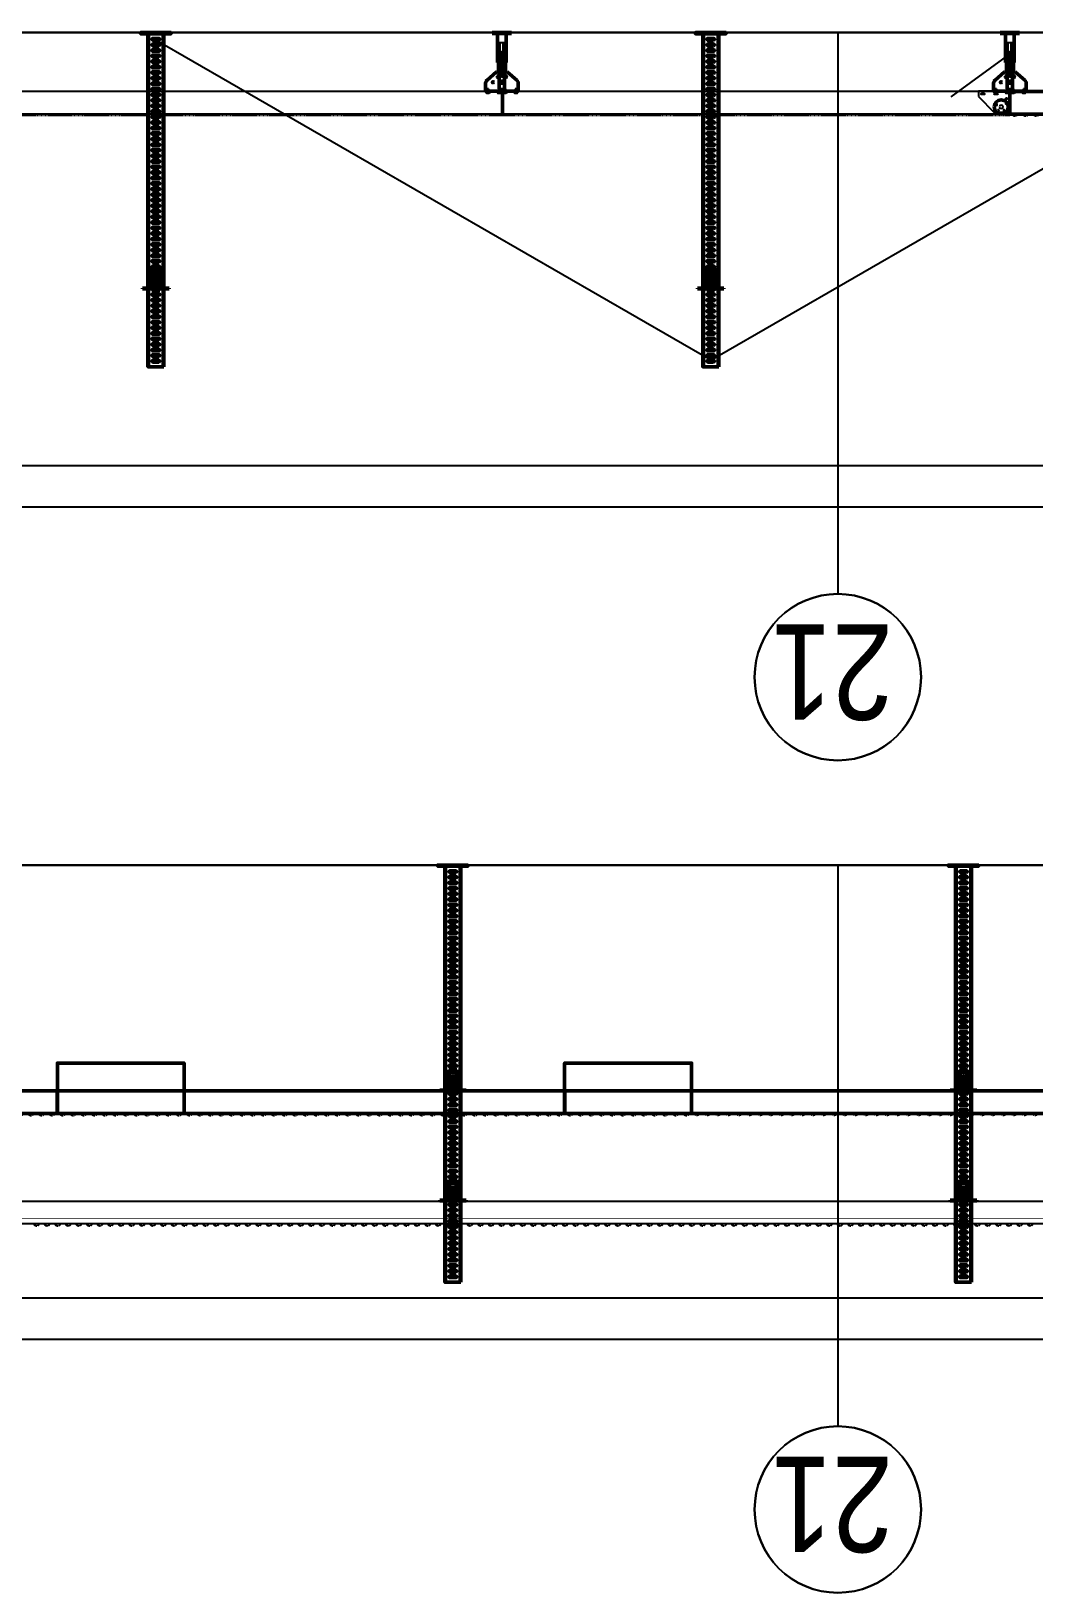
# Model space of a CAD drawing. Header units: millimetres. Extents: x 0 to 461941, y -159644 to 4828.
# Drawn here: x 214700 to 221926, y -159644 to -148388 of the extents above; entities that cross this region are included whole.
import ezdxf

# ---------------------------------------------------------------- set-up
doc = ezdxf.new("R2010")
doc.units = ezdxf.units.MM
for name, pattern in [('Xref Conv Decant Empty Tote$0$AM_ISO02W050', [7.5, 6, -1.5]), ('Xref Conv Decant In$0$AM_ISO02W050', [7.5, 6, -1.5]), ('Xref Conv Decant In$0$AM_ISO08W050', [18, 12, -1.5, 3, -1.5]), ('Xref Conv Decant In$0$AM_ISO08W050x2', [9, 6, -0.75, 1.5, -0.75]), ('Xref Conv Decant In$0$MultiDeck$0$Conveyor - Ground 940 aisles$0$HIDDEN', [9.525, 6.35, -3.175]), ('Xref Conv Decant Product Tote$0$_SBA Dash Dot - Loose', [6, 4, -1, 0, -1]), ('Xref Conv Decant Product Tote$0$AM_ISO02W050', [7.5, 6, -1.5]), ('Xref Conv Decant Product Tote$0$CENTER', [7, 4, -1, 1, -1]), ('Xref Conv Decant Product Tote$0$HIDDEN', [0.375, 0.25, -0.125]), ('Xref Conv Decant Product Tote$0$MultiDeck$0$Conveyor - Ground 940 aisles$0$HIDDEN', [9.525, 6.35, -3.175]), ('Xref Conv Decant Product Tote$0$P02582 Conveyor Elevations$0$HIDDEN', [9.525, 6.35, -3.175])]:
    doc.linetypes.add(name, pattern=pattern)
for name, color, linetype in [('AM_BOR', 4, 'Continuous'), ('Xref Conv Decant Empty Tote$0$B', 4, 'Continuous'), ('Xref Conv Decant Empty Tote$0$Conv - Empty Tote', 35, 'Continuous'), ('Xref Conv Decant Empty Tote$0$Conveyor Detail', 150, 'Continuous'), ('Xref Conv Decant Empty Tote$0$Mezz', 1, 'Continuous'), ('Xref Conv Decant In$0$MultiDeck$0$Conveyor - Ground 940 aisles$0$D', 7, 'Continuous'), ('Xref Conv Decant In$0$MultiDeck$0$Conveyor - Ground 940 aisles$0$H', 7, 'Xref Conv Decant In$0$MultiDeck$0$Conveyor - Ground 940 aisles$0$HIDDEN'), ('Xref Conv Decant In$0$P_Number1', 4, 'Continuous'), ('Xref Conv Decant Product Tote$0$B', 4, 'Continuous'), ('Xref Conv Decant Product Tote$0$MultiDeck$0$Conveyor - Ground 940 aisles$0$D', 7, 'Continuous'), ('Xref Conv Decant Product Tote$0$MultiDeck$0$Conveyor - Ground 940 aisles$0$H', 7, 'Xref Conv Decant Product Tote$0$MultiDeck$0$Conveyor - Ground 940 aisles$0$HIDDEN'), ('Xref Conv Decant Product Tote$0$P02582 Conveyor Elevations$0$Conv', 131, 'Continuous'), ('Xref Conv Decant Product Tote$0$S-GRID', 8, 'Continuous')]:
    doc.layers.add(name, color=color, linetype=linetype)
for name, color, linetype, lineweight in [('Xref Conv Decant Empty Tote$0$Hidden', 9, 'Xref Conv Decant Empty Tote$0$AM_ISO02W050', 25), ('Xref Conv Decant In$0$Center', 7, 'Xref Conv Decant In$0$AM_ISO08W050', 50), ('Xref Conv Decant In$0$Conv Decant In Out', 5, 'Continuous', 50), ('Xref Conv Decant In$0$Hidden', 9, 'Xref Conv Decant In$0$AM_ISO02W050', 25), ('Xref Conv Decant Product Tote$0$Conv- Product decant', 3, 'Continuous', 50), ('Xref Conv Decant Product Tote$0$Hidden', 9, 'Xref Conv Decant Product Tote$0$AM_ISO02W050', 25), ('Xref Conv Decant Product Tote$0$S-GRID-IDEN', 1, 'Continuous', 25)]:
    doc.layers.add(name, color=color, linetype=linetype, lineweight=lineweight)
doc.styles.add('Xref Conv Decant Product Tote$0$Arial Narrow_1', font='ARIALN.TTF', dxfattribs={"height": 688.297872})

# ---------------------------------------------------------------- blocks, each defined once
blk = doc.blocks.new('*U160')
blk.add_lwpolyline([(0, 0), (43891.2, 0), (43891.2, -163.5), (0, -163.5)], close=True)
at = {"layer": 'Xref Conv Decant Empty Tote$0$Conveyor Detail', "const_width": 5}
blk.add_lwpolyline([(0, -37), (43891.2, -37)], dxfattribs=at)
at = {"layer": 'Xref Conv Decant Empty Tote$0$Hidden', "ltscale": 5}
for centre in [(10477.5, -12), (10553.7, -12), (10629.9, -12), (10706.1, -12), (10782.3, -12), (10858.5, -12), (10934.7, -12), (11010.9, -12), (11087.1, -12), (11163.3, -12), (11239.5, -12), (11315.7, -12), (11391.9, -12), (11468.1, -12), (11544.3, -12), (11620.5, -12), (11696.7, -12), (11772.9, -12), (11849.1, -12), (11925.3, -12), (12001.5, -12), (12077.7, -12), (12153.9, -12), (12230.1, -12), (12306.3, -12), (12382.5, -12), (12458.7, -12), (12534.9, -12), (12611.1, -12), (12687.3, -12), (12763.5, -12), (12839.7, -12), (12915.9, -12), (12992.1, -12), (13068.3, -12), (13144.5, -12), (13220.7, -12), (13296.9, -12), (13373.1, -12), (13449.3, -12), (13525.5, -12), (13601.7, -12), (13677.9, -12), (13754.1, -12), (13830.3, -12), (13906.5, -12), (13982.7, -12), (14058.9, -12), (14135.1, -12), (14211.3, -12), (14287.5, -12), (14363.7, -12), (14439.9, -12), (14516.1, -12), (14592.3, -12), (14668.5, -12), (14744.7, -12), (14820.9, -12), (14897.1, -12), (14973.3, -12), (15049.5, -12), (15125.7, -12), (15201.9, -12), (15278.1, -12), (15354.3, -12), (15430.5, -12), (15506.7, -12), (15582.9, -12), (15659.1, -12), (15735.3, -12), (15811.5, -12), (15887.7, -12), (15963.9, -12), (16040.1, -12), (16116.3, -12), (16192.5, -12), (16268.7, -12), (16344.9, -12), (16421.1, -12), (16497.3, -12), (16573.5, -12), (16649.7, -12), (16725.9, -12), (16802.1, -12), (16878.3, -12), (16954.5, -12), (17030.7, -12), (17106.9, -12), (17183.1, -12), (17259.3, -12), (17335.5, -12), (17411.7, -12), (17487.9, -12), (17564.1, -12), (17640.3, -12)]:
    blk.add_arc(centre, 25, 28.6854, 151.3146, dxfattribs=at)
blk = doc.blocks.new('Xref Conv Decant Empty Tote')
at = {"layer": 'Xref Conv Decant Empty Tote$0$B'}
for p, q in [((242904, -148398), (134789, -148398)), ((242904, -154398), (134789, -154398))]:
    blk.add_line(p, q, dxfattribs=at)
at = {"layer": 'Xref Conv Decant Empty Tote$0$Conv - Empty Tote'}
for p, q in [((217748, -156821), (217748, -156985)), ((221405, -156821), (221405, -156985))]:
    blk.add_line(p, q, dxfattribs=at)
at = {"layer": 'Xref Conv Decant Empty Tote$0$Mezz'}
for points in [[(144254, -151518), (239475, -151518), (239475, -151818), (144254, -151818)], [(144254, -157518), (239475, -157518), (239475, -157818), (144254, -157818)]]:
    blk.add_lwpolyline(points, close=True, dxfattribs=at)
at = {"layer": 'Xref Conv Decant Empty Tote$0$Conv - Empty Tote', "rotation": 180}
blk.add_blockref('*U160', (232378, -156985), dxfattribs=at)
blk = doc.blocks.new('Xref Conv Decant Product Tote$0$9405 End Pulley')
blk.add_circle((-62, -52), 50.8)
at = {"layer": 'Xref Conv Decant Product Tote$0$P02582 Conveyor Elevations$0$Conv', "color": 0}
for p, q in [((-225, -126), (-112, -11)), ((0, -11), (-112, -11)), ((0, -167), (0, -11)), ((-225, -167), (-225, -126)), ((-225, -167), (0, -167)), ((-187, -140), (-202, -140)), ((-187, -150), (-202, -150)), ((-92, -140), (-107, -140)), ((-92, -150), (-107, -150))]:
    blk.add_line(p, q, dxfattribs=at)
for centre, radius in [((-97, -68), 6.5), ((-83, -27), 5), ((-62, -52), 12.7), ((-41, -27), 5)]:
    blk.add_circle(centre, radius, dxfattribs=at)
for centre, start, end in [((-202, -145), 90, 270), ((-187, -145), 270, 90), ((-107, -145), 90, 270), ((-92, -145), 270, 90)]:
    blk.add_arc(centre, 5, start, end, dxfattribs=at)
blk = doc.blocks.new('*U302')
at = {"layer": 'Xref Conv Decant Product Tote$0$Hidden', "linetype": 'Xref Conv Decant Product Tote$0$P02582 Conveyor Elevations$0$HIDDEN'}
blk.add_line((27043, 8), (0, 8), dxfattribs=at)
at = {"layer": 'Xref Conv Decant Product Tote$0$P02582 Conveyor Elevations$0$Conv', "color": 0}
blk.add_lwpolyline([(27043, -164), (0, -164), (0, 0), (27043, 0)], close=True, dxfattribs=at)
for centre in [(24, -76), (24, -111)]:
    blk.add_circle(centre, 5.5, dxfattribs=at)
at = {"xscale": -1}
blk.add_blockref('Xref Conv Decant Product Tote$0$9405 End Pulley', (0, 0), dxfattribs=at)
blk = doc.blocks.new('Xref Conv Decant Product Tote$0$Grid - Grid Head-235101')
at = {"layer": 'Xref Conv Decant Product Tote$0$S-GRID-IDEN'}
blk.add_circle((0, 600), 600, dxfattribs=at)
for start, end in [(0, 180), (180, 0)]:
    blk.add_arc((0, 600), 600, start, end, dxfattribs=at)
blk = doc.blocks.new('*U358')
blk.add_lwpolyline([(0, 0), (2438.4, 0), (2438.4, -163.5), (0, -163.5)], close=True)
at = {"layer": 'Xref Conv Decant Product Tote$0$Hidden', "ltscale": 5}
for centre in [(38.1, -12), (114.3, -12), (190.5, -12), (266.7, -12), (342.9, -12), (419.1, -12), (495.3, -12), (571.5, -12), (647.7, -12), (723.9, -12), (800.1, -12), (876.3, -12), (952.5, -12), (1028.7, -12), (1104.9, -12), (1181.1, -12), (1257.3, -12), (1333.5, -12), (1409.7, -12), (1485.9, -12), (1562.1, -12), (1638.3, -12), (1714.5, -12), (1790.7, -12), (1866.9, -12), (1943.1, -12), (2019.3, -12), (2095.5, -12), (2171.7, -12), (2247.9, -12), (2324.1, -12), (2400.3, -12)]:
    blk.add_arc(centre, 25, 28.6854, 151.3146, dxfattribs=at)
blk = doc.blocks.new('*U362')
at = {"linetype": 'Continuous'}
for p, q in [((0, 0), (0, -59)), ((0, 0), (235, 0)), ((235, 0), (235, -59)), ((79, -141), (8, -78)), ((156, -141), (227, -78)), ((79, -141), (156, -141)), ((87, -208), (149, -208)), ((87, -208), (87, -418)), ((91, -136), (91, -287)), ((103, -136), (103, -353)), ((131, -136), (131, -287)), ((143, -136), (143, -287)), ((149, -208), (149, -418)), ((188, -418), (48, -418)), ((48, -418), (48, -423)), ((188, -423), (48, -423)), ((188, -418), (188, -423))]:
    blk.add_line(p, q, dxfattribs=at)
for p, q in [((7, 7), (7, 2)), ((7, 2), (25, 2)), ((9, 9), (12, 9)), ((12, 9), (12, 2)), ((12, 9), (21, 9)), ((21, 9), (21, 2)), ((21, 9), (23, 9)), ((25, 7), (25, 2)), ((88, 7), (88, 2)), ((88, 2), (106, 2)), ((90, 9), (93, 9)), ((93, 9), (93, 2)), ((93, 9), (102, 9)), ((102, 9), (102, 2)), ((102, 9), (104, 9)), ((106, 7), (106, 2)), ((129, 7), (129, 2)), ((129, 2), (147, 2)), ((131, 9), (133, 9)), ((133, 9), (133, 2)), ((133, 9), (142, 9)), ((142, 9), (142, 2)), ((142, 9), (145, 9)), ((147, 7), (147, 2)), ((210, 7), (210, 2)), ((210, 2), (228, 2)), ((212, 9), (214, 9)), ((214, 9), (214, 2)), ((214, 9), (223, 9)), ((223, 9), (223, 2)), ((223, 9), (226, 9)), ((228, 7), (228, 2)), ((117, -109), (111, -113)), ((124, -113), (117, -109)), ((111, -113), (111, -120)), ((111, -120), (117, -124)), ((117, -124), (124, -120)), ((124, -120), (124, -113))]:
    blk.add_line(p, q)
at = {"linetype": 'Xref Conv Decant Product Tote$0$CENTER'}
for p, q in [((68, -412), (68, -433)), ((168, -412), (168, -433))]:
    blk.add_line(p, q, dxfattribs=at)
for points in [[(111, -69), (117, -73), (124, -69), (124, -62), (117, -58), (111, -62)], [(110, -225), (117, -230), (126, -225), (126, -216), (117, -211), (110, -216)], [(110, -276), (117, -281), (126, -276), (126, -267), (117, -262), (110, -267)]]:
    blk.add_lwpolyline(points, close=True)
for centre, radius in [((117, -66), 8.4), ((117, -117), 8.4), ((117, -66), 6.4), ((117, -117), 6.4), ((117, -220), 8), ((117, -271), 8)]:
    blk.add_circle(centre, radius)
at = {"linetype": 'Continuous'}
blk.add_circle((182, -66), 3.6, dxfattribs=at)
for centre, radius, start, end in [((9, 6), 2.53, 23.991, 156.009), ((16, 1), 7.86, 54.0166, 125.9834), ((23, 6), 2.53, 23.991, 156.009), ((90, 6), 2.53, 23.991, 156.009), ((97, 1), 7.86, 54.0166, 125.9834), ((104, 6), 2.53, 23.991, 156.009), ((131, 6), 2.53, 23.991, 156.009), ((138, 1), 7.86, 54.0166, 125.9834), ((145, 6), 2.53, 23.991, 156.009), ((212, 6), 2.53, 23.991, 156.009), ((219, 1), 7.86, 54.0166, 125.9834), ((226, 6), 2.53, 23.991, 156.009)]:
    blk.add_arc(centre, radius, start, end)
for centre, radius, start, end in [((25, -59), 25.4, 180, 228.2691), ((89, -105), 4.4, 45, 225), ((116, -78), 43.1, 224.5473, 271.6144), ((117, -76), 36.4, 225, 270), ((117, -76), 36.4, 270, 315), ((119, -78), 43.1, 268.3856, 315.4527), ((146, -105), 4.4, 315, 135), ((210, -59), 25.4, 311.7309, 0)]:
    blk.add_arc(centre, radius, start, end, dxfattribs=at)
at = {"layer": 'Xref Conv Decant Product Tote$0$Hidden', "linetype": 'Xref Conv Decant Product Tote$0$HIDDEN'}
for p, q in [((11, -17), (11, 2)), ((12, -18), (12, 2)), ((20, -18), (20, 2)), ((21, -17), (21, 2)), ((92, -17), (92, 2)), ((93, -18), (93, 2)), ((101, -18), (101, 2)), ((102, -17), (102, 2)), ((133, -17), (133, 2)), ((134, -18), (134, 2)), ((142, -18), (142, 2)), ((143, -17), (143, 2)), ((214, -17), (214, 2)), ((215, -18), (215, 2)), ((223, -18), (223, 2)), ((224, -17), (224, 2)), ((0, -3), (235, -3)), ((12, -18), (11, -17)), ((11, -17), (21, -17)), ((12, -18), (20, -18)), ((20, -18), (21, -17)), ((92, -17), (102, -17)), ((93, -18), (92, -17)), ((91, -18), (91, -159)), ((91, -18), (143, -18)), ((93, -18), (93, -353)), ((93, -18), (101, -18)), ((101, -18), (102, -17)), ((101, -18), (101, -353)), ((103, -18), (103, -159)), ((131, -18), (131, -159)), ((133, -17), (143, -17)), ((134, -18), (133, -17)), ((133, -18), (133, -353)), ((134, -18), (142, -18)), ((142, -18), (143, -17)), ((141, -18), (141, -353)), ((143, -18), (143, -159)), ((214, -17), (224, -17)), ((215, -18), (214, -17)), ((215, -18), (223, -18)), ((223, -18), (224, -17)), ((90, -208), (90, -418)), ((91, -128), (91, -173)), ((91, -142), (91, -353)), ((93, -128), (93, -173)), ((96, -118), (138, -118)), ((96, -120), (138, -120)), ((96, -176), (98, -176)), ((98, -178), (96, -178)), ((101, -170), (101, -173)), ((101, -170), (103, -170)), ((103, -170), (103, -173)), ((103, -142), (103, -287)), ((131, -142), (131, -353)), ((131, -170), (131, -173)), ((131, -170), (133, -170)), ((133, -170), (131, -170)), ((133, -170), (133, -173)), ((133, -170), (133, -173)), ((138, -176), (136, -176)), ((136, -178), (138, -178)), ((141, -128), (141, -173)), ((143, -128), (143, -173)), ((143, -142), (143, -353)), ((146, -208), (146, -418)), ((143, -353), (91, -353))]:
    blk.add_line(p, q, dxfattribs=at)
at = {"layer": 'Xref Conv Decant Product Tote$0$Hidden', "linetype": 'Xref Conv Decant Product Tote$0$CENTER'}
for p, q in [((16, 11), (16, -9)), ((97, -9), (97, 11)), ((97, 11), (97, -9)), ((138, -9), (138, 11)), ((219, -9), (219, 11))]:
    blk.add_line(p, q, dxfattribs=at)
at = {"layer": 'Xref Conv Decant Product Tote$0$Hidden'}
for p, q in [((16, 9), (16, -11)), ((97, 9), (97, -11)), ((138, 9), (138, -11)), ((219, 9), (219, -11))]:
    blk.add_line(p, q, dxfattribs=at)
for points in [[(7, -5), (5, -3)], [(27, -3), (5, -3)], [(25, -5), (7, -5)], [(7, -10), (7, -5)], [(23, -12), (21, -12), (12, -12), (9, -12)], [(12, -12), (12, -5)], [(21, -12), (21, -5)], [(27, -3), (25, -5)], [(25, -10), (25, -5)], [(88, -5), (86, -3)], [(108, -3), (86, -3)], [(106, -5), (88, -5)], [(88, -10), (88, -5)], [(104, -12), (102, -12), (93, -12), (90, -12)], [(93, -12), (93, -5)], [(102, -12), (102, -5)], [(108, -3), (106, -5)], [(106, -10), (106, -5)], [(129, -5), (127, -3)], [(149, -3), (127, -3)], [(147, -5), (129, -5)], [(129, -10), (129, -5)], [(145, -12), (142, -12), (133, -12), (131, -12)], [(133, -12), (133, -5)], [(142, -12), (142, -5)], [(149, -3), (147, -5)], [(147, -10), (147, -5)], [(210, -5), (208, -3)], [(230, -3), (208, -3)], [(228, -5), (210, -5)], [(210, -10), (210, -5)], [(226, -12), (223, -12), (214, -12), (212, -12)], [(214, -12), (214, -5)], [(223, -12), (223, -5)], [(230, -3), (228, -5)], [(228, -10), (228, -5)]]:
    blk.add_lwpolyline(points, dxfattribs=at)
for centre, radius, start, end in [((9, -9), 2.53, 203.991, 336.009), ((16, -4), 7.86, 234.0166, 305.9834), ((23, -9), 2.53, 203.991, 336.009), ((90, -9), 2.53, 203.991, 336.009), ((97, -4), 7.86, 234.0166, 305.9834), ((104, -9), 2.53, 203.991, 336.009), ((131, -9), 2.53, 203.991, 336.009), ((138, -4), 7.86, 234.0166, 305.9834), ((145, -9), 2.53, 203.991, 336.009), ((212, -9), 2.53, 203.991, 336.009), ((219, -4), 7.86, 234.0166, 305.9834), ((226, -9), 2.53, 203.991, 336.009)]:
    blk.add_arc(centre, radius, start, end, dxfattribs=at)
at = {"layer": 'Xref Conv Decant Product Tote$0$Hidden', "linetype": 'Xref Conv Decant Product Tote$0$HIDDEN'}
for centre, radius, start, end in [((96, -123), 5, 90, 180), ((96, -173), 5, 180, 270), ((96, -173), 5, 180, 270), ((96, -123), 3, 90, 180), ((96, -173), 3, 180, 270), ((98, -173), 3, 270, 0), ((98, -173), 5, 270, 0), ((136, -173), 5, 180, 270), ((136, -173), 3, 180, 270), ((138, -123), 5, 0, 90), ((138, -123), 3, 0, 90), ((138, -173), 5, 270, 0), ((138, -173), 3, 270, 0)]:
    blk.add_arc(centre, radius, start, end, dxfattribs=at)
blk = doc.blocks.new('Xref Conv Decant Product Tote$0$SLOT (0deg)')
blk.add_lwpolyline([(-21, 6.5, 1), (-21, -6.5), (21, -6.5, 1), (21, 6.5)], format="xyb", close=True)
blk = doc.blocks.new('*U385')
for p, q in [((-95, 19), (-30, 19)), ((-95, 19), (-95, 14)), ((-95, 14), (-30, 14)), ((-28, 28), (28, 28)), ((-28, -132), (-28, 28)), ((-24, -132), (-24, 28)), ((24, -132), (24, 28)), ((28, -132), (28, 28)), ((30, 19), (95, 19)), ((95, 14), (30, 14)), ((95, 19), (95, 14)), ((-28, -132), (28, -132))]:
    blk.add_line(p, q)
for centre in [(0, -68), (0, -118)]:
    blk.add_circle(centre, 5.5)
for centre, start, end in [((-30, 10), 0, 90), ((30, 10), 90, 180)]:
    blk.add_arc(centre, 3.2, start, end)
at = {"layer": 'Xref Conv Decant Product Tote$0$MultiDeck$0$Conveyor - Ground 940 aisles$0$D', "linetype": 'Xref Conv Decant Product Tote$0$MultiDeck$0$Conveyor - Ground 940 aisles$0$HIDDEN'}
for p, q in [((-27, 10), (-27, -2)), ((-22, 10), (-22, -1)), ((22, 10), (22, -1)), ((27, 10), (27, -2))]:
    blk.add_line(p, q, dxfattribs=at)
at = {"layer": 'Xref Conv Decant Product Tote$0$MultiDeck$0$Conveyor - Ground 940 aisles$0$D'}
for p, q in [((-2, 0), (-21, 0)), ((-1, 0), (1, 0)), ((0, 2), (0, 21)), ((0, -1), (0, 1)), ((2, 0), (21, 0)), ((-4, -68), (-8, -68)), ((-2, -68), (2, -68)), ((0, -2), (0, -21)), ((0, -64), (0, -60)), ((0, -70), (0, -66)), ((0, -72), (0, -75)), ((0, -114), (0, -111)), ((4, -68), (8, -68)), ((-4, -118), (-8, -118)), ((-2, -118), (2, -118)), ((0, -120), (0, -116)), ((0, -122), (0, -126)), ((4, -118), (8, -118))]:
    blk.add_line(p, q, dxfattribs=at)
at = {"layer": 'Xref Conv Decant Product Tote$0$MultiDeck$0$Conveyor - Ground 940 aisles$0$D', "linetype": 'Xref Conv Decant Product Tote$0$MultiDeck$0$Conveyor - Ground 940 aisles$0$HIDDEN'}
blk.add_circle((0, 0), 20, dxfattribs=at)
for centre, radius, start, end in [((-30, 10), 8.2, 0, 90), ((30, 10), 8.2, 90, 180), ((0, 0), 26.8, 183.5004, 356.4996), ((0, 0), 21.8, 183.8813, 356.1187)]:
    blk.add_arc(centre, radius, start, end, dxfattribs=at)
at = {"layer": 'Xref Conv Decant Product Tote$0$MultiDeck$0$Conveyor - Ground 940 aisles$0$H'}
for p, q in [((-89, 19), (-89, 14)), ((-64, 19), (-64, 14)), ((64, 19), (64, 14)), ((89, 19), (89, 14))]:
    blk.add_line(p, q, dxfattribs=at)
blk = doc.blocks.new('*U412')
for p, q in [((-52.5, 2408), (-52.5, 8)), ((52.5, 8), (52.5, 2408))]:
    blk.add_line(p, q)
for points in [[(-57.5, 2408), (57.5, 2408), (57.5, 8), (-57.5, 8)], [(-110, 0), (110, 0), (110, 8), (-110, 8)]]:
    blk.add_lwpolyline(points, close=True)
at = {"layer": 'Xref Conv Decant Product Tote$0$Hidden'}
for p, q in [((-90, 8), (-90, 0)), ((-76, 8), (-76, 0)), ((76, 8), (76, 0)), ((90, 8), (90, 0))]:
    blk.add_line(p, q, dxfattribs=at)
for name, p in [('Xref Conv Decant Product Tote$0$SLOT (0deg)', (0, 2368)), ('Xref Conv Decant Product Tote$0$SLOT (0deg)', (0, 2328)), ('Xref Conv Decant Product Tote$0$SLOT (0deg)', (0, 2288)), ('Xref Conv Decant Product Tote$0$SLOT (0deg)', (0, 2248)), ('Xref Conv Decant Product Tote$0$SLOT (0deg)', (0, 2208)), ('Xref Conv Decant Product Tote$0$SLOT (0deg)', (0, 2168)), ('Xref Conv Decant Product Tote$0$SLOT (0deg)', (0, 2128)), ('Xref Conv Decant Product Tote$0$SLOT (0deg)', (0, 2088)), ('Xref Conv Decant Product Tote$0$SLOT (0deg)', (0, 2048)), ('Xref Conv Decant Product Tote$0$SLOT (0deg)', (0, 2008)), ('Xref Conv Decant Product Tote$0$SLOT (0deg)', (0, 1968)), ('Xref Conv Decant Product Tote$0$SLOT (0deg)', (0, 1928)), ('*U385', (0, 1828)), ('*U385', (0, 1828)), ('Xref Conv Decant Product Tote$0$SLOT (0deg)', (0, 1888)), ('Xref Conv Decant Product Tote$0$SLOT (0deg)', (0, 1848)), ('Xref Conv Decant Product Tote$0$SLOT (0deg)', (0, 1808)), ('Xref Conv Decant Product Tote$0$SLOT (0deg)', (0, 1768)), ('Xref Conv Decant Product Tote$0$SLOT (0deg)', (0, 1728)), ('Xref Conv Decant Product Tote$0$SLOT (0deg)', (0, 1688)), ('Xref Conv Decant Product Tote$0$SLOT (0deg)', (0, 1648)), ('Xref Conv Decant Product Tote$0$SLOT (0deg)', (0, 1608)), ('Xref Conv Decant Product Tote$0$SLOT (0deg)', (0, 1568)), ('Xref Conv Decant Product Tote$0$SLOT (0deg)', (0, 1528)), ('Xref Conv Decant Product Tote$0$SLOT (0deg)', (0, 1488)), ('Xref Conv Decant Product Tote$0$SLOT (0deg)', (0, 1448)), ('Xref Conv Decant Product Tote$0$SLOT (0deg)', (0, 1408)), ('Xref Conv Decant Product Tote$0$SLOT (0deg)', (0, 1368)), ('Xref Conv Decant Product Tote$0$SLOT (0deg)', (0, 1328)), ('Xref Conv Decant Product Tote$0$SLOT (0deg)', (0, 1288)), ('Xref Conv Decant Product Tote$0$SLOT (0deg)', (0, 1248)), ('Xref Conv Decant Product Tote$0$SLOT (0deg)', (0, 1208)), ('Xref Conv Decant Product Tote$0$SLOT (0deg)', (0, 1168)), ('Xref Conv Decant Product Tote$0$SLOT (0deg)', (0, 1128)), ('Xref Conv Decant Product Tote$0$SLOT (0deg)', (0, 1088)), ('Xref Conv Decant Product Tote$0$SLOT (0deg)', (0, 1048)), ('Xref Conv Decant Product Tote$0$SLOT (0deg)', (0, 1008)), ('Xref Conv Decant Product Tote$0$SLOT (0deg)', (0, 968)), ('Xref Conv Decant Product Tote$0$SLOT (0deg)', (0, 928)), ('Xref Conv Decant Product Tote$0$SLOT (0deg)', (0, 888)), ('Xref Conv Decant Product Tote$0$SLOT (0deg)', (0, 848)), ('Xref Conv Decant Product Tote$0$SLOT (0deg)', (0, 808)), ('Xref Conv Decant Product Tote$0$SLOT (0deg)', (0, 768)), ('Xref Conv Decant Product Tote$0$SLOT (0deg)', (0, 728)), ('Xref Conv Decant Product Tote$0$SLOT (0deg)', (0, 688)), ('Xref Conv Decant Product Tote$0$SLOT (0deg)', (0, 648)), ('Xref Conv Decant Product Tote$0$SLOT (0deg)', (0, 608)), ('Xref Conv Decant Product Tote$0$SLOT (0deg)', (0, 568)), ('Xref Conv Decant Product Tote$0$SLOT (0deg)', (0, 528)), ('Xref Conv Decant Product Tote$0$SLOT (0deg)', (0, 488)), ('Xref Conv Decant Product Tote$0$SLOT (0deg)', (0, 448)), ('Xref Conv Decant Product Tote$0$SLOT (0deg)', (0, 408)), ('Xref Conv Decant Product Tote$0$SLOT (0deg)', (0, 368)), ('Xref Conv Decant Product Tote$0$SLOT (0deg)', (0, 328)), ('Xref Conv Decant Product Tote$0$SLOT (0deg)', (0, 288)), ('Xref Conv Decant Product Tote$0$SLOT (0deg)', (0, 248)), ('Xref Conv Decant Product Tote$0$SLOT (0deg)', (0, 208)), ('Xref Conv Decant Product Tote$0$SLOT (0deg)', (0, 168)), ('Xref Conv Decant Product Tote$0$SLOT (0deg)', (0, 128)), ('Xref Conv Decant Product Tote$0$SLOT (0deg)', (0, 88)), ('Xref Conv Decant Product Tote$0$SLOT (0deg)', (0, 48))]:
    blk.add_blockref(name, p)
blk = doc.blocks.new('Xref Conv Decant Product Tote')
for p, q in [((219598, -150759), (215598, -148452)), ((219598, -150759), (223598, -148452)), ((221755, -148550), (221328, -148861))]:
    blk.add_line(p, q)
at = {"layer": 'Xref Conv Decant Product Tote$0$B'}
for p, q in [((242904, -148398), (134789, -148398)), ((242904, -154398), (134789, -154398))]:
    blk.add_line(p, q, dxfattribs=at)
at = {"layer": 'Xref Conv Decant Product Tote$0$Conv- Product decant'}
for p, q in [((218096, -148821), (218096, -148985)), ((221754, -148821), (221754, -148985))]:
    blk.add_line(p, q, dxfattribs=at)
at = {"layer": 'Xref Conv Decant Product Tote$0$S-GRID', "linetype": 'Xref Conv Decant Product Tote$0$_SBA Dash Dot - Loose'}
for p, q in [((220514, -148398), (220514, -152444)), ((220514, -154398), (220514, -158444))]:
    blk.add_line(p, q, dxfattribs=at)
at = {"layer": 'Xref Conv Decant Product Tote$0$Conv- Product decant', "rotation": 180}
for name, p in [('*U412', (215598, -148398)), ('*U362', (218210, -148821)), ('*U412', (219598, -148398)), ('*U362', (221872, -148821)), ('*U302', (221754, -148985)), ('*U358', (224192, -148985))]:
    blk.add_blockref(name, p, dxfattribs=at)
at = {"layer": 'Xref Conv Decant Product Tote$0$S-GRID-IDEN', "rotation": 180}
for p in [(220514, -152444), (220514, -158444)]:
    blk.add_blockref('Xref Conv Decant Product Tote$0$Grid - Grid Head-235101', p, dxfattribs=at)
at = {"layer": 'Xref Conv Decant Product Tote$0$S-GRID-IDEN', "lineweight": 9, "char_height": 688.3, "width": 629.97, "attachment_point": 2, "rotation": 180, "line_spacing_factor": 0.968573, "style": 'Xref Conv Decant Product Tote$0$Arial Narrow_1'}
for insert in [(220473, -153351), (220473, -159351)]:
    blk.add_mtext('21', dxfattribs=dict(at, insert=insert))
blk = doc.blocks.new('*U426')
blk.add_lwpolyline([(0, 0), (914.4, 0), (914.4, -163.5), (0, -163.5)], close=True)
at = {"layer": 'Xref Conv Decant In$0$Hidden', "ltscale": 5}
for centre in [(38.1, -12), (114.3, -12), (190.5, -12), (266.7, -12), (342.9, -12), (419.1, -12), (495.3, -12), (571.5, -12), (647.7, -12), (723.9, -12), (800.1, -12), (876.3, -12)]:
    blk.add_arc(centre, 25, 28.6854, 151.3146, dxfattribs=at)
blk = doc.blocks.new('*U431')
blk.add_lwpolyline([(0, 0), (2743.2, 0), (2743.2, -163.5), (0, -163.5)], close=True)
at = {"layer": 'Xref Conv Decant In$0$Hidden', "ltscale": 5}
for centre in [(38.1, -12), (114.3, -12), (190.5, -12), (266.7, -12), (342.9, -12), (419.1, -12), (495.3, -12), (571.5, -12), (647.7, -12), (723.9, -12), (800.1, -12), (876.3, -12), (952.5, -12), (1028.7, -12), (1104.9, -12), (1181.1, -12), (1257.3, -12), (1333.5, -12), (1409.7, -12), (1485.9, -12), (1562.1, -12), (1638.3, -12), (1714.5, -12), (1790.7, -12), (1866.9, -12), (1943.1, -12), (2019.3, -12), (2095.5, -12), (2171.7, -12), (2247.9, -12), (2324.1, -12), (2400.3, -12), (2476.5, -12), (2552.7, -12), (2628.9, -12), (2705.1, -12)]:
    blk.add_arc(centre, 25, 28.6854, 151.3146, dxfattribs=at)
blk = doc.blocks.new('*U443')
blk.add_lwpolyline([(0, 0), (3657.6, 0), (3657.6, -163.5), (0, -163.5)], close=True)
at = {"layer": 'Xref Conv Decant In$0$Hidden', "ltscale": 5}
for centre in [(38.1, -12), (114.3, -12), (190.5, -12), (266.7, -12), (342.9, -12), (419.1, -12), (495.3, -12), (571.5, -12), (647.7, -12), (723.9, -12), (800.1, -12), (876.3, -12), (952.5, -12), (1028.7, -12), (1104.9, -12), (1181.1, -12), (1257.3, -12), (1333.5, -12), (1409.7, -12), (1485.9, -12), (1562.1, -12), (1638.3, -12), (1714.5, -12), (1790.7, -12), (1866.9, -12), (1943.1, -12), (2019.3, -12), (2095.5, -12), (2171.7, -12), (2247.9, -12), (2324.1, -12), (2400.3, -12), (2476.5, -12), (2552.7, -12), (2628.9, -12), (2705.1, -12), (2781.3, -12), (2857.5, -12), (2933.7, -12), (3009.9, -12), (3086.1, -12), (3162.3, -12), (3238.5, -12), (3314.7, -12), (3390.9, -12), (3467.1, -12), (3543.3, -12), (3619.5, -12)]:
    blk.add_arc(centre, 25, 28.6854, 151.3146, dxfattribs=at)
blk = doc.blocks.new('Xref Conv Decant In$0$SLOT (0deg)')
blk.add_lwpolyline([(-21, 6.5, 1), (-21, -6.5), (21, -6.5, 1), (21, 6.5)], format="xyb", close=True)
at = {"layer": 'Xref Conv Decant In$0$Center', "lineweight": 50}
blk.add_line((-30.5, 0), (30.5, 0), dxfattribs=at)
at = {"layer": 'Xref Conv Decant In$0$Center', "linetype": 'Xref Conv Decant In$0$AM_ISO08W050x2', "lineweight": 50}
blk.add_line((0, 9.5), (0, -9.5), dxfattribs=at)
blk = doc.blocks.new('*U460')
for p, q in [((-95, 19), (-30, 19)), ((-95, 19), (-95, 14)), ((-95, 14), (-30, 14)), ((-28, 28), (28, 28)), ((-28, -132), (-28, 28)), ((-24, -132), (-24, 28)), ((24, -132), (24, 28)), ((28, -132), (28, 28)), ((30, 19), (95, 19)), ((95, 14), (30, 14)), ((95, 19), (95, 14)), ((-28, -132), (28, -132))]:
    blk.add_line(p, q)
for centre in [(0, -68), (0, -118)]:
    blk.add_circle(centre, 5.5)
for centre, start, end in [((-30, 10), 0, 90), ((30, 10), 90, 180)]:
    blk.add_arc(centre, 3.2, start, end)
at = {"layer": 'Xref Conv Decant In$0$MultiDeck$0$Conveyor - Ground 940 aisles$0$D', "linetype": 'Xref Conv Decant In$0$MultiDeck$0$Conveyor - Ground 940 aisles$0$HIDDEN'}
for p, q in [((-27, 10), (-27, -2)), ((-22, 10), (-22, -1)), ((22, 10), (22, -1)), ((27, 10), (27, -2))]:
    blk.add_line(p, q, dxfattribs=at)
at = {"layer": 'Xref Conv Decant In$0$MultiDeck$0$Conveyor - Ground 940 aisles$0$D'}
for p, q in [((-2, 0), (-21, 0)), ((-1, 0), (1, 0)), ((0, 2), (0, 21)), ((0, -1), (0, 1)), ((2, 0), (21, 0)), ((-4, -68), (-8, -68)), ((-2, -68), (2, -68)), ((0, -2), (0, -21)), ((0, -64), (0, -60)), ((0, -70), (0, -66)), ((0, -72), (0, -75)), ((0, -114), (0, -111)), ((4, -68), (8, -68)), ((-4, -118), (-8, -118)), ((-2, -118), (2, -118)), ((0, -120), (0, -116)), ((0, -122), (0, -126)), ((4, -118), (8, -118))]:
    blk.add_line(p, q, dxfattribs=at)
at = {"layer": 'Xref Conv Decant In$0$MultiDeck$0$Conveyor - Ground 940 aisles$0$D', "linetype": 'Xref Conv Decant In$0$MultiDeck$0$Conveyor - Ground 940 aisles$0$HIDDEN'}
blk.add_circle((0, 0), 20, dxfattribs=at)
for centre, radius, start, end in [((-30, 10), 8.2, 0, 90), ((30, 10), 8.2, 90, 180), ((0, 0), 26.8, 183.5004, 356.4996), ((0, 0), 21.8, 183.8813, 356.1187)]:
    blk.add_arc(centre, radius, start, end, dxfattribs=at)
at = {"layer": 'Xref Conv Decant In$0$MultiDeck$0$Conveyor - Ground 940 aisles$0$H'}
for p, q in [((-89, 19), (-89, 14)), ((-64, 19), (-64, 14)), ((64, 19), (64, 14)), ((89, 19), (89, 14))]:
    blk.add_line(p, q, dxfattribs=at)
blk = doc.blocks.new('*U504')
for p, q in [((-52.5, 3008), (-52.5, 8)), ((52.5, 8), (52.5, 3008))]:
    blk.add_line(p, q)
for points in [[(-57.5, 3008), (57.5, 3008), (57.5, 8), (-57.5, 8)], [(-110, 0), (110, 0), (110, 8), (-110, 8)]]:
    blk.add_lwpolyline(points, close=True)
at = {"layer": 'Xref Conv Decant In$0$Center', "linetype": 'Xref Conv Decant In$0$AM_ISO08W050x2', "lineweight": 50}
for p, q in [((-83, -3), (-83, 11)), ((83, -3), (83, 11))]:
    blk.add_line(p, q, dxfattribs=at)
at = {"layer": 'Xref Conv Decant In$0$Hidden'}
for p, q in [((-90, 8), (-90, 0)), ((-76, 8), (-76, 0)), ((76, 8), (76, 0)), ((90, 8), (90, 0))]:
    blk.add_line(p, q, dxfattribs=at)
for name, p in [('Xref Conv Decant In$0$SLOT (0deg)', (0, 2968)), ('Xref Conv Decant In$0$SLOT (0deg)', (0, 2928)), ('Xref Conv Decant In$0$SLOT (0deg)', (0, 2888)), ('Xref Conv Decant In$0$SLOT (0deg)', (0, 2848)), ('Xref Conv Decant In$0$SLOT (0deg)', (0, 2808)), ('Xref Conv Decant In$0$SLOT (0deg)', (0, 2768)), ('Xref Conv Decant In$0$SLOT (0deg)', (0, 2728)), ('Xref Conv Decant In$0$SLOT (0deg)', (0, 2688)), ('Xref Conv Decant In$0$SLOT (0deg)', (0, 2648)), ('Xref Conv Decant In$0$SLOT (0deg)', (0, 2608)), ('Xref Conv Decant In$0$SLOT (0deg)', (0, 2568)), ('Xref Conv Decant In$0$SLOT (0deg)', (0, 2528)), ('Xref Conv Decant In$0$SLOT (0deg)', (0, 2488)), ('*U460', (0, 2402.2)), ('Xref Conv Decant In$0$SLOT (0deg)', (0, 2448)), ('Xref Conv Decant In$0$SLOT (0deg)', (0, 2408)), ('Xref Conv Decant In$0$SLOT (0deg)', (0, 2368)), ('Xref Conv Decant In$0$SLOT (0deg)', (0, 2328)), ('Xref Conv Decant In$0$SLOT (0deg)', (0, 2288)), ('Xref Conv Decant In$0$SLOT (0deg)', (0, 2248)), ('Xref Conv Decant In$0$SLOT (0deg)', (0, 2208)), ('Xref Conv Decant In$0$SLOT (0deg)', (0, 2168)), ('Xref Conv Decant In$0$SLOT (0deg)', (0, 2128)), ('Xref Conv Decant In$0$SLOT (0deg)', (0, 2088)), ('Xref Conv Decant In$0$SLOT (0deg)', (0, 2048)), ('Xref Conv Decant In$0$SLOT (0deg)', (0, 2008)), ('Xref Conv Decant In$0$SLOT (0deg)', (0, 1968)), ('Xref Conv Decant In$0$SLOT (0deg)', (0, 1928)), ('Xref Conv Decant In$0$SLOT (0deg)', (0, 1888)), ('Xref Conv Decant In$0$SLOT (0deg)', (0, 1848)), ('Xref Conv Decant In$0$SLOT (0deg)', (0, 1808)), ('Xref Conv Decant In$0$SLOT (0deg)', (0, 1768)), ('Xref Conv Decant In$0$SLOT (0deg)', (0, 1728)), ('Xref Conv Decant In$0$SLOT (0deg)', (0, 1688)), ('*U460', (0, 1608.5)), ('Xref Conv Decant In$0$SLOT (0deg)', (0, 1648)), ('Xref Conv Decant In$0$SLOT (0deg)', (0, 1608)), ('Xref Conv Decant In$0$SLOT (0deg)', (0, 1568)), ('Xref Conv Decant In$0$SLOT (0deg)', (0, 1528)), ('Xref Conv Decant In$0$SLOT (0deg)', (0, 1488)), ('Xref Conv Decant In$0$SLOT (0deg)', (0, 1448)), ('Xref Conv Decant In$0$SLOT (0deg)', (0, 1408)), ('Xref Conv Decant In$0$SLOT (0deg)', (0, 1368)), ('Xref Conv Decant In$0$SLOT (0deg)', (0, 1328)), ('Xref Conv Decant In$0$SLOT (0deg)', (0, 1288)), ('Xref Conv Decant In$0$SLOT (0deg)', (0, 1248)), ('Xref Conv Decant In$0$SLOT (0deg)', (0, 1208)), ('Xref Conv Decant In$0$SLOT (0deg)', (0, 1168)), ('Xref Conv Decant In$0$SLOT (0deg)', (0, 1128)), ('Xref Conv Decant In$0$SLOT (0deg)', (0, 1088)), ('Xref Conv Decant In$0$SLOT (0deg)', (0, 1048)), ('Xref Conv Decant In$0$SLOT (0deg)', (0, 1008)), ('Xref Conv Decant In$0$SLOT (0deg)', (0, 968)), ('Xref Conv Decant In$0$SLOT (0deg)', (0, 928)), ('Xref Conv Decant In$0$SLOT (0deg)', (0, 888)), ('Xref Conv Decant In$0$SLOT (0deg)', (0, 848)), ('Xref Conv Decant In$0$SLOT (0deg)', (0, 808)), ('Xref Conv Decant In$0$SLOT (0deg)', (0, 768)), ('Xref Conv Decant In$0$SLOT (0deg)', (0, 728)), ('Xref Conv Decant In$0$SLOT (0deg)', (0, 688)), ('Xref Conv Decant In$0$SLOT (0deg)', (0, 648)), ('Xref Conv Decant In$0$SLOT (0deg)', (0, 608)), ('Xref Conv Decant In$0$SLOT (0deg)', (0, 568)), ('Xref Conv Decant In$0$SLOT (0deg)', (0, 528)), ('Xref Conv Decant In$0$SLOT (0deg)', (0, 488)), ('Xref Conv Decant In$0$SLOT (0deg)', (0, 448)), ('Xref Conv Decant In$0$SLOT (0deg)', (0, 408)), ('Xref Conv Decant In$0$SLOT (0deg)', (0, 368)), ('Xref Conv Decant In$0$SLOT (0deg)', (0, 328)), ('Xref Conv Decant In$0$SLOT (0deg)', (0, 288)), ('Xref Conv Decant In$0$SLOT (0deg)', (0, 248)), ('Xref Conv Decant In$0$SLOT (0deg)', (0, 208)), ('Xref Conv Decant In$0$SLOT (0deg)', (0, 168)), ('Xref Conv Decant In$0$SLOT (0deg)', (0, 128)), ('Xref Conv Decant In$0$SLOT (0deg)', (0, 88)), ('Xref Conv Decant In$0$SLOT (0deg)', (0, 48))]:
    blk.add_blockref(name, p)
blk = doc.blocks.new('Xref Conv Decant In')
at = {"layer": 'Xref Conv Decant In$0$Conv Decant In Out'}
for points in [[(215802, -156026), (215802, -155826), (214888, -155826), (214888, -156026)], [(219460, -156026), (219460, -155826), (218545, -155826), (218545, -156026)]]:
    blk.add_lwpolyline(points, close=True, dxfattribs=at)
at = {"layer": 'Xref Conv Decant In$0$P_Number1'}
for p, q in [((146225, -148398), (236368, -148398)), ((146225, -154398), (236368, -154398))]:
    blk.add_line(p, q, dxfattribs=at)
at = {"layer": 'Xref Conv Decant In$0$Conv Decant In Out', "rotation": 180}
for name, p in [('*U504', (217739, -154398)), ('*U504', (221420, -154398)), ('*U431', (214888, -156190)), ('*U426', (215802, -156190)), ('*U431', (218545, -156190)), ('*U426', (219460, -156190))]:
    blk.add_blockref(name, p, dxfattribs=at)
at = {"layer": 'Xref Conv Decant In$0$Conv Decant In Out', "xscale": -1, "rotation": 180}
blk.add_blockref('*U443', (219460, -156190), dxfattribs=at)

msp = doc.modelspace()

# ---------------------------------------------------------------- block references
for name in ['Xref Conv Decant Empty Tote', 'Xref Conv Decant Product Tote']:
    msp.add_blockref(name, (0, 0))
at = {"layer": 'AM_BOR'}
for name in ['Xref Conv Decant Product Tote', 'Xref Conv Decant In']:
    msp.add_blockref(name, (0, 0), dxfattribs=at)

doc.saveas('drawing.dxf')
